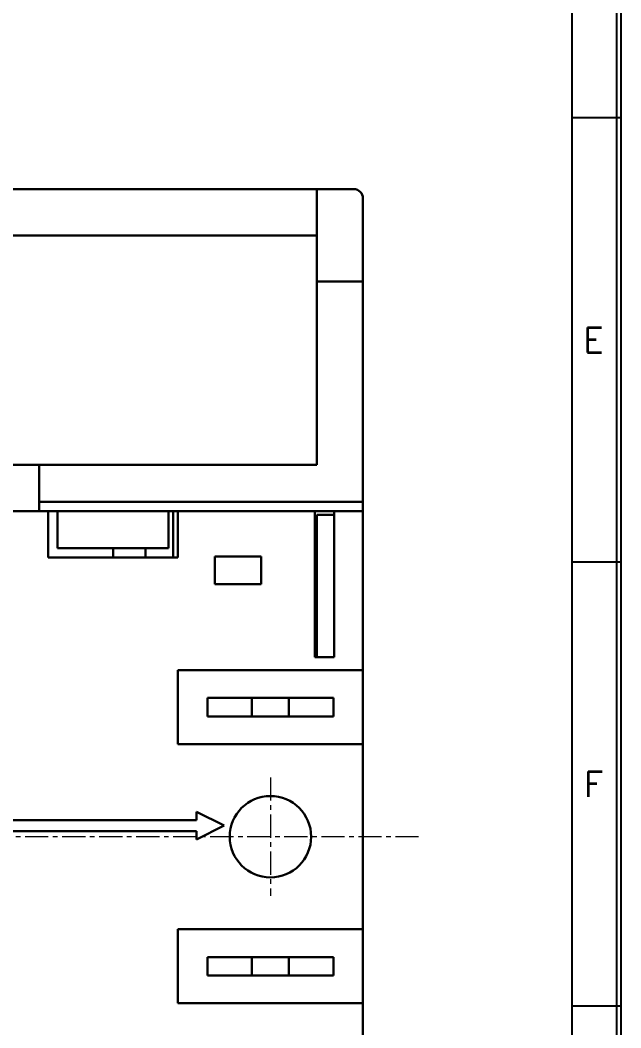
# Model space of a CAD drawing. Header units: millimetres. Extents: x 2473 to 2777, y 1336 to 1553.
# Drawn here: x 2744.7 to 2777.1, y 1407.2 to 1461.7 of the extents above; entities that cross this region are included whole.
import ezdxf
from ezdxf.enums import TextEntityAlignment as Align

# ---------------------------------------------------------------- set-up
doc = ezdxf.new("R2010")
doc.units = ezdxf.units.MM
doc.linetypes.add('CENTER', pattern=[2, 1.25, -0.25, 0.25, -0.25])
for name, color, linetype in [('20', 2, 'Continuous'), ('30', 3, 'Continuous'), ('70', 7, 'Continuous')]:
    doc.layers.add(name, color=color, linetype=linetype)
doc.layers.add('Z_OM_CENTER', color=4, linetype='CENTER', lineweight=13)
doc.layers.add('Z_OM_OUTLINE', color=7, linetype='Continuous', lineweight=30)
doc.styles.add('SIMPLEX', font='SIMPLEX')

msp = doc.modelspace()

# ---------------------------------------------------------------- linework, layer by layer
at = {"layer": '20', "color": 7}
msp.add_line((2774.467, 1549.755), (2774.467, 1358.795), dxfattribs=at)
at = {"layer": '30', "color": 7}
for p, q in [((2777.107, 1456.395), (2774.467, 1456.395)), ((2777.107, 1432.395), (2774.467, 1432.395)), ((2777.107, 1408.395), (2774.467, 1408.395))]:
    msp.add_line(p, q, dxfattribs=at)
at = {"layer": '70', "color": 7}
for points in [[(2777.107, 1336.395), (2473.107, 1336.395), (2473.107, 1552.395), (2777.107, 1552.395)], [(2776.867, 1336.635), (2473.347, 1336.635), (2473.347, 1552.155), (2776.867, 1552.155)]]:
    msp.add_lwpolyline(points, close=True, dxfattribs=at)
at = {"layer": 'Z_OM_CENTER'}
for p, q in [((2758.176, 1420.75), (2758.176, 1414.35)), ((2766.176, 1417.55), (2710.176, 1417.55))]:
    msp.add_line(p, q, dxfattribs=at)
at = {"layer": 'Z_OM_OUTLINE'}
for p, q in [((2760.676, 1452.55), (2715.676, 1452.55)), ((2762.676, 1452.55), (2760.676, 1452.55)), ((2760.676, 1452.55), (2760.676, 1447.55)), ((2763.176, 1447.55), (2763.176, 1452.05)), ((2715.676, 1450.05), (2760.676, 1450.05)), ((2760.676, 1447.55), (2763.176, 1447.55)), ((2760.676, 1447.55), (2760.676, 1437.65)), ((2763.176, 1435.65), (2763.176, 1447.55)), ((2745.676, 1437.65), (2740.676, 1437.65)), ((2760.676, 1437.65), (2745.676, 1437.65)), ((2745.676, 1437.65), (2745.676, 1435.65)), ((2745.676, 1435.65), (2763.176, 1435.65)), ((2745.676, 1435.15), (2745.676, 1435.65)), ((2763.176, 1435.65), (2763.176, 1435.15)), ((2730.676, 1435.15), (2745.676, 1435.15)), ((2746.676, 1435.15), (2745.676, 1435.15)), ((2746.176, 1435.15), (2746.176, 1432.65)), ((2752.676, 1435.15), (2746.676, 1435.15)), ((2746.676, 1433.15), (2746.676, 1435.15)), ((2763.176, 1435.15), (2752.676, 1435.15)), ((2752.676, 1435.15), (2752.676, 1433.15)), ((2752.926, 1432.65), (2752.926, 1435.15)), ((2753.176, 1432.65), (2753.176, 1435.15)), ((2760.576, 1435.15), (2760.576, 1427.25)), ((2761.626, 1427.25), (2761.626, 1435.15)), ((2763.176, 1435.15), (2763.176, 1426.55)), ((2760.676, 1427.25), (2760.676, 1434.95)), ((2760.676, 1434.95), (2761.626, 1434.95)), ((2760.576, 1433.75), (2760.676, 1433.75)), ((2760.576, 1433.55), (2760.676, 1433.55)), ((2752.676, 1433.15), (2746.676, 1433.15)), ((2749.675, 1432.65), (2749.675, 1433.15)), ((2751.426, 1433.15), (2751.426, 1432.65)), ((2746.176, 1432.65), (2753.176, 1432.65)), ((2755.176, 1432.7), (2757.676, 1432.7)), ((2755.176, 1432.7), (2755.176, 1431.2)), ((2757.676, 1432.7), (2757.676, 1431.2)), ((2757.676, 1431.2), (2755.176, 1431.2)), ((2760.676, 1430.55), (2760.576, 1430.55)), ((2760.676, 1430.3), (2760.576, 1430.3)), ((2760.576, 1427.25), (2761.626, 1427.25)), ((2753.176, 1426.55), (2753.176, 1422.55)), ((2763.176, 1426.55), (2753.176, 1426.55)), ((2763.176, 1422.55), (2763.176, 1426.55)), ((2761.576, 1425.05), (2754.776, 1425.05)), ((2754.776, 1425.05), (2754.776, 1424.05)), ((2757.176, 1424.05), (2757.176, 1425.05)), ((2759.176, 1425.05), (2759.176, 1424.05)), ((2761.576, 1424.05), (2761.576, 1425.05)), ((2754.776, 1424.05), (2761.576, 1424.05)), ((2753.176, 1422.55), (2763.176, 1422.55)), ((2763.176, 1422.55), (2763.176, 1412.55)), ((2754.176, 1418.9), (2754.176, 1418.45)), ((2755.676, 1418.15), (2754.176, 1418.9)), ((2754.176, 1418.45), (2740.176, 1418.45)), ((2754.176, 1417.4), (2755.676, 1418.15)), ((2740.176, 1417.85), (2754.176, 1417.85)), ((2754.176, 1417.85), (2754.176, 1417.4)), ((2763.176, 1412.55), (2753.176, 1412.55)), ((2753.176, 1412.55), (2753.176, 1408.55)), ((2763.176, 1408.55), (2763.176, 1412.55)), ((2761.576, 1411.05), (2754.776, 1411.05)), ((2754.776, 1411.05), (2754.776, 1410.05)), ((2757.176, 1410.05), (2757.176, 1411.05)), ((2759.176, 1411.05), (2759.176, 1410.05)), ((2761.576, 1410.05), (2761.576, 1411.05)), ((2754.776, 1410.05), (2761.576, 1410.05)), ((2753.176, 1408.55), (2763.176, 1408.55)), ((2763.176, 1408.55), (2763.176, 1399.95))]:
    msp.add_line(p, q, dxfattribs=at)
msp.add_circle((2758.176, 1417.55), 2.2, dxfattribs=at)
msp.add_arc((2762.676, 1452.05), 0.5, 0, 90, dxfattribs=at)

# ---------------------------------------------------------------- texts
at = {"layer": '30', "color": 7, "style": 'SIMPLEX'}
for s, p in [('E', (2775.627, 1444.395)), ('F', (2775.627, 1420.395))]:
    msp.add_text(s, height=1.36, dxfattribs=at).set_placement(p, align=Align.MIDDLE)

doc.saveas('drawing.dxf')
